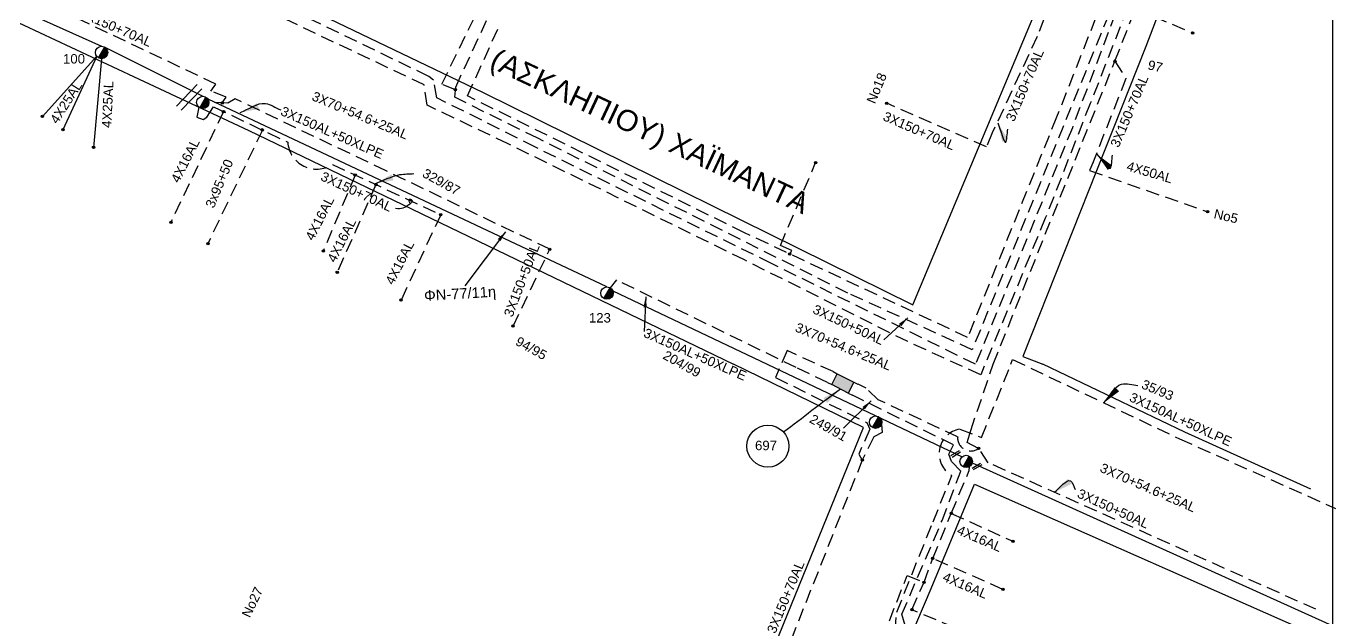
# Model space of a CAD drawing. Header units: millimetres. Extents: x 907 to 2022, y 699 to 1220.
# Drawn here: x 1777.2 to 1901.9, y 987.4 to 1043.7 of the extents above; entities that cross this region are included whole.
import ezdxf

# ---------------------------------------------------------------- set-up
doc = ezdxf.new("R2010")
doc.units = ezdxf.units.MM
doc.linetypes.add('DASHED', pattern=[19.05, 12.7, -6.35])
for name, color, linetype in [('Link Box 4 Διευθύνσεων', 7, 'Continuous'), ('Άγνωστα', 7, 'Continuous'), ('Εναέρια παροχή ΧΤ 4x25', 7, 'SYN_LINE'), ('Επιγραφές - Σχήματα', 7, 'Continuous'), ('Καλώδια ΧΤ   3x150+50AL', 7, 'DASHED'), ('Καλώδια ΧΤ   3x150+50CU', 7, 'DASHED'), ('Καλώδια ΧΤ   3x150+70AL', 7, 'DASHED'), ('Καλώδια ΧΤ   3x150AL+50XLPE', 7, 'DASHED'), ('Μηχανική τομή', 7, 'Continuous'), ('Στύλος ΦΜ', 7, 'Continuous'), ('Στύλος ΦΜ @ 1', 7, 'Continuous'), ('Συνδέσεις', 7, 'Continuous'), ('Συνεστραμμένα ΧΤ   3x70+54.6+25 AL', 7, 'SYN_LINE'), ('Τομή', 7, 'Continuous'), ('Υπόβαθρο ΔΕΗ', 7, 'Continuous'), ('Υπόγεια καλώδια Δικτύου ΧΤ και Παρ. ΧΤ - 3X150+70 AL', 7, 'DASHED'), ('Υπόγεια καλώδια Παροχών ΧΤ   4x16AL', 7, 'DASHED'), ('Υπόγεια καλώδια Παροχών ΧΤ   4x25', 7, 'DASHED'), ('Υπόγεια καλώδια Παροχών ΧΤ   4x50AL', 7, 'DASHED')]:
    doc.layers.add(name, color=color, linetype=linetype)
doc.styles.get("Standard").update_dxf_attribs({"font": 'arial.ttf'})
doc.linetypes.add('SYN_LINE', pattern='A,0.5,-0.0001,["/\\/\\/\\/",Standard,S=0.1,R=0,X=0,Y=-0.05],-0.25', length=0.7501)
doc.dimstyles.new('ISO-25', dxfattribs={"dimtxt": 2.5, "dimasz": 2.5, "dimexe": 1.25, "dimexo": 0.625, "dimtad": 1, "dimtxsty": 'Standard', "dimcen": 2.5, "dimadec": 0, "dimazin": 0, "dimtfac": 1, "dimtmove": 0, "dimatfit": 3, "dimfxl": 1, "dimarcsym": 0})
doc.dimstyles.get("Standard").update_dxf_attribs({"dimtxt": 0.18, "dimasz": 0.18, "dimexe": 0.18, "dimexo": 0.0625, "dimgap": 0.09, "dimtad": 0, "dimtih": 1, "dimtoh": 1, "dimdec": 4, "dimzin": 0, "dimdsep": 46, "dimtxsty": 'Standard', "dimcen": 0.09, "dimadec": 0, "dimazin": 0, "dimtfac": 1, "dimtdec": 4, "dimtofl": 0, "dimtmove": 0, "dimatfit": 3, "dimfxl": 1, "dimtolj": 1, "dimtzin": 0, "dimarcsym": 0})

# ---------------------------------------------------------------- blocks, each defined once
blk = doc.blocks.new('ΥΠΑΡΧΩΝ ΤΣΙΜΕΝΤΕΝΙΟΣ ΣΤΥΛΟΣ')
at = {"layer": 'Στύλος ΦΜ'}
blk.add_hatch(color=256, dxfattribs=at).paths.add_polyline_path([(-1.29, -2.28, 0.574793), (2.62, 0, 0.268822), (1.3, 2.27)])
blk.add_line((-1.29, -2.28), (1.3, 2.27), dxfattribs=at)
blk.add_circle((0, 0), 2.62, dxfattribs=at)
at = {"layer": 'Στύλος ΦΜ', "flags": 4}
for tag, p in [('ΑΡΙΘΜΟΣ', (-4.68, 8.05)), ('ΤΥΠΟΣ', (-4.91, 3.03))]:
    blk.add_attdef(tag, p, '', height=4, dxfattribs=at)
blk = doc.blocks.new('ΤΟΜΗ')
at = {"layer": 'Τομή', "ltscale": 40}
for p, q in [((-5.68, 0), (5.68, 0)), ((5.68, -2.33), (-5.68, -2.33))]:
    blk.add_line(p, q, dxfattribs=at)
blk = doc.blocks.new('LINK BOX 4 ΑΝΑΧΩΡΗΣΕΩΝ')
at = {"layer": 'Link Box 4 Διευθύνσεων', "ltscale": 40}
blk.add_hatch(color=256, dxfattribs=at).paths.add_polyline_path([(-3.54, 0), (-3.54, -4.67), (3.54, -4.67), (3.54, 0)])
for p, q in [((-3.54, 0), (-5.33, 0)), ((5.33, 0), (3.54, 0)), ((-3.54, -4.67), (-5.33, -4.67)), ((5.33, -4.67), (3.54, -4.67))]:
    blk.add_line(p, q, dxfattribs=at)
blk.add_lwpolyline([(-3.54, -4.67), (-3.54, 0), (3.54, 0), (3.54, -4.67)], close=True, dxfattribs=at)
blk = doc.blocks.new('_ΣΥΝΔΕΣΗ')
at = {"layer": 'Συνδέσεις', "linetype": 'SYN_LINE', "ltscale": 40}
blk.add_hatch(color=256, dxfattribs=at).paths.add_polyline_path([(0.5, -0.01, 1), (-0.5, -0.01, 1)])
at = {"layer": 'Συνδέσεις'}
blk.add_circle((0, -0.01), 0.5, dxfattribs=at)
blk = doc.blocks.new('ΜΗΧΑΝΙΚΗ ΤΟΜΗ')
at = {"layer": 'Μηχανική τομή', "ltscale": 40}
for p, q in [((-1.89, 0.78), (1.89, 0.78)), ((1.89, 0), (-1.89, 0))]:
    blk.add_line(p, q, dxfattribs=at)

msp = doc.modelspace()

# ---------------------------------------------------------------- linework, layer by layer
at = {"layer": 'Άγνωστα', "color": 62, "linetype": 'SYN_LINE', "ltscale": 10}
msp.add_lwpolyline([(1783.959, 1040.89), (1778.795, 1035.165)], dxfattribs=at)
at = {"layer": 'Άγνωστα', "color": 6, "linetype": 'DASHED', "ltscale": 0.1}
for points in [[(1799.739, 1033.857), (1794.542, 1023.059)], [(1849.942, 1022.067), (1850.14, 1022.396), (1849.049, 1022.869), (1852.403, 1030.763)]]:
    msp.add_lwpolyline(points, dxfattribs=at)
at = {"layer": 'Εναέρια παροχή ΧΤ 4x25', "color": 62, "ltscale": 10}
for points in [[(1783.959, 1040.89), (1780.75, 1033.899)], [(1784.428, 1040.657), (1783.656, 1032.217)]]:
    msp.add_lwpolyline(points, dxfattribs=at)
at = {"layer": 'Επιγραφές - Σχήματα'}
msp.add_lwpolyline([(918.43, 1208.801), (1901.6, 1208.801), (1901.6, 707.265), (918.43, 707.265)], close=True, dxfattribs=at)
msp.add_lwpolyline([(1813.803, 1026.878), (1813.739, 1027.016), (1813.704, 1027.12), (1813.693, 1027.196), (1813.701, 1027.246), (1813.724, 1027.275), (1813.757, 1027.287), (1813.796, 1027.286), (1813.836, 1027.276), (1813.873, 1027.261), (1813.906, 1027.242), (1813.934, 1027.219), (1813.956, 1027.193), (1813.972, 1027.163), (1813.981, 1027.131), (1813.982, 1027.096), (1813.975, 1027.059), (1813.959, 1027.021), (1813.933, 1026.98), (1813.898, 1026.937), (1813.854, 1026.892), (1813.8, 1026.843), (1813.735, 1026.791), (1813.661, 1026.735), (1813.577, 1026.675), (1813.482, 1026.611), (1813.375, 1026.548), (1813.255, 1026.488), (1813.12, 1026.437), (1812.97, 1026.399), (1812.801, 1026.379), (1812.614, 1026.381), (1812.406, 1026.41)], dxfattribs=at)
at = {"layer": 'Επιγραφές - Σχήματα', "color": 151, "linetype": 'DASHED', "ltscale": 0.1}
msp.add_lwpolyline([(1872.675, 983.607), (1861.567, 988.208), (1862.73, 990.828), (1863.554, 993.095), (1865.315, 997.38), (1867.024, 1001.45), (1867.042, 1001.82)], dxfattribs=at)
at = {"layer": 'Επιγραφές - Σχήματα', "linetype": 'Continuous'}
msp.add_circle((1847.861, 1003.785), 2, dxfattribs=at)
at = {"layer": 'Καλώδια ΧΤ   3x150+50AL', "color": 6, "ltscale": 0.1}
msp.add_lwpolyline([(1884.557, 1059.308), (1880.461, 1048.047), (1875.35, 1035.088), (1866.875, 1014.126), (1845.627, 1024.09), (1819.258, 1037.108), (1822.392, 1044.003)], dxfattribs=at)
at = {"layer": 'Καλώδια ΧΤ   3x150+50AL', "color": 133, "ltscale": 0.1}
for points in [[(1816.35, 1036.928), (1816.037, 1038.625), (1815.583, 1038.967), (1796.47, 1048.201), (1792.736, 1049.927), (1778.784, 1057.237), (1778.784, 1057.237), (1778.415, 1057.411)], [(1885.596, 1057.096), (1883.625, 1052.052), (1876.844, 1034.088), (1867.626, 1011.569), (1848.189, 1021.168), (1825.722, 1032.234), (1816.35, 1036.928)]]:
    msp.add_lwpolyline(points, dxfattribs=at)
at = {"layer": 'Καλώδια ΧΤ   3x150+50AL', "color": 156, "ltscale": 0.1}
for points in [[(1885.244, 1058.057), (1880.304, 1044.84), (1867.314, 1012.958), (1855.469, 1018.347), (1825.954, 1033.079), (1818.056, 1036.982), (1818.135, 1037.958), (1821.395, 1044.958)], [(1818.114, 1037.704), (1816.824, 1038.227), (1820.372, 1045.513)]]:
    msp.add_lwpolyline(points, dxfattribs=at)
at = {"layer": 'Καλώδια ΧΤ   3x150+50AL', "color": 27, "ltscale": 0.1}
msp.add_lwpolyline([(1886.488, 1055.759), (1885.769, 1055.441), (1884.18, 1050.787), (1878.543, 1036.39), (1874.272, 1025.479), (1868.119, 1010.568), (1861.181, 1013.727), (1845.621, 1021.506), (1823.137, 1032.545), (1815.419, 1036.225), (1815.127, 1038.173), (1793.69, 1048.295), (1792.533, 1047.873), (1780.369, 1053.669), (1780.369, 1053.669), (1780.369, 1053.669)], dxfattribs=at)
at = {"layer": 'Καλώδια ΧΤ   3x150+50AL', "color": 85, "ltscale": 0.1}
for points in [[(1900.033, 988.252), (1868.841, 1002.207), (1867.916, 1003.563), (1866.838, 1004.13), (1867.169, 1005.258), (1869.298, 1011.569), (1880.894, 1040.419), (1886.344, 1054.337), (1889.761, 1052.851), (1890.181, 1053.511), (1890.549, 1053.375)], [(1865.926, 1004.669), (1858.349, 1008.204), (1857.21, 1009.285), (1856.442, 1009.669)]]:
    msp.add_lwpolyline(points, dxfattribs=at)
at = {"layer": 'Καλώδια ΧΤ   3x150+50AL', "color": 173, "ltscale": 0.1}
msp.add_lwpolyline([(1823.603, 1015.204), (1827.093, 1022.515)], dxfattribs=at)
at = {"layer": 'Καλώδια ΧΤ   3x150+50AL', "color": 85, "ltscale": 0.1}
msp.add_arc((1867.17, 1004.566), 1.248, 175.27475, 306.7838, dxfattribs=at)
at = {"layer": 'Καλώδια ΧΤ   3x150+50CU', "color": 6, "ltscale": 0.1}
msp.add_lwpolyline([(1840.652, 937.059), (1844.746, 947.32), (1845.953, 949.051), (1851.626, 964.135), (1854.005, 970.348), (1856.779, 977.084), (1860.939, 986.724), (1860.61, 987.779), (1864.44, 996.692), (1866.219, 1001.407), (1865.34, 1002.331), (1865.079, 1003.014), (1865.525, 1003.902), (1855.907, 1008.631)], dxfattribs=at)
at = {"layer": 'Καλώδια ΧΤ   3x150+70AL', "color": 27, "ltscale": 0.1}
for points in [[(1854.06, 1010.878), (1849.679, 1012.876), (1848.576, 1010.318), (1857.282, 1006.019), (1857.564, 1005.386), (1856.505, 1003.022), (1856.843, 1002.461)], [(1858.67, 1005.859), (1858.753, 1005.07), (1857.956, 1004.655), (1856.843, 1002.461), (1847.968, 980.062)]]:
    msp.add_lwpolyline(points, dxfattribs=at)
at = {"layer": 'Καλώδια ΧΤ   3x150AL+50XLPE', "color": 173, "ltscale": 0.1}
msp.add_lwpolyline([(1827.093, 1022.515), (1811.517, 1029.978), (1797.148, 1036.829), (1796.434, 1036.418), (1794.648, 1036.495)], dxfattribs=at)
at = {"layer": 'Καλώδια ΧΤ   3x150AL+50XLPE', "color": 6, "ltscale": 0.1}
msp.add_lwpolyline([(1853.532, 1009.838), (1850.537, 1011.261), (1833.435, 1019.598), (1832.832, 1018.858)], dxfattribs=at)
at = {"layer": 'Καλώδια ΧΤ   3x150AL+50XLPE', "color": 133, "ltscale": 0.1}
for points in [[(1866.117, 1005.41), (1868.189, 1004.603), (1870.992, 1011.569), (1871.161, 1012.027), (1887.056, 1004.472), (1901.908, 997.846)], [(1839.732, 939.166), (1843.075, 947.058), (1844.4, 948.798), (1845.46, 950.954), (1850.196, 962.811), (1853.835, 971.717), (1859.975, 986.193), (1860.13, 987.982), (1863.578, 996.582), (1865.358, 1000.978)]]:
    msp.add_lwpolyline(points, dxfattribs=at)
at = {"layer": 'Καλώδια ΧΤ   3x150AL+50XLPE', "color": 151, "ltscale": 0.1}
msp.add_lwpolyline([(1839.501, 940.065), (1842.441, 947.306), (1843.389, 948.479), (1843.795, 949.697), (1844.608, 950.78), (1845.06, 951.276), (1851.613, 967.865), (1856.674, 980.069), (1861.104, 991.46), (1862.73, 990.828)], dxfattribs=at)
at = {"layer": 'Καλώδια ΧΤ   3x150AL+50XLPE', "color": 133, "ltscale": 0.1}
msp.add_arc((1866.56, 1003.053), 2.398, 100.66758, 239.9174, dxfattribs=at)
at = {"layer": 'Συνεστραμμένα ΧΤ   3x70+54.6+25 AL', "color": 62, "ltscale": 10}
for points in [[(1769.389, 1048.614), (1784.428, 1041.835)], [(1784.721, 1041.757), (1794.059, 1037.084)]]:
    msp.add_lwpolyline(points, dxfattribs=at)
at = {"layer": 'Συνεστραμμένα ΧΤ   3x70+54.6+25 AL', "color": 6, "ltscale": 10}
msp.add_lwpolyline([(1832.539, 1018.935), (1794.556, 1036.812)], dxfattribs=at)
at = {"layer": 'Συνεστραμμένα ΧΤ   3x70+54.6+25 AL', "color": 151, "ltscale": 10}
msp.add_lwpolyline([(1833.086, 1018.566), (1866.345, 1002.764)], dxfattribs=at)
at = {"layer": 'Συνεστραμμένα ΧΤ   3x70+54.6+25 AL', "color": 2, "ltscale": 10}
msp.add_lwpolyline([(1867.312, 1002.203), (1901.926, 986.556)], dxfattribs=at)
at = {"layer": 'Υπόβαθρο ΔΕΗ', "ltscale": 0.1}
for points in [[(1788.213, 1115.664), (1785.408, 1093.639), (1784.427, 1084.726), (1780.75, 1076.392), (1777.05, 1066.051), (1774.661, 1059.957), (1783.072, 1055.524), (1820.701, 1037.475), (1861.642, 1017.24), (1878.383, 1057.234), (1883.357, 1069.871), (1886.997, 1079.026), (1856.355, 1105.586), (1844.742, 1115.664)], [(1899.721, 1068.303), (1895.283, 1071.796), (1891.075, 1060.791), (1883.826, 1041.801), (1872.133, 1012.309), (1874.027, 1011.569)], [(1754.738, 1011.569), (1769.533, 1047.36), (1787.475, 1038.964), (1798.438, 1033.813), (1813.084, 1026.779), (1844.599, 1011.569)]]:
    msp.add_lwpolyline(points, dxfattribs=at)
at = {"layer": 'Υπόβαθρο ΔΕΗ'}
for points in [[(1754.738, 1011.569), (1748.785, 997.161), (1746.564, 991.52), (1775.057, 979.211), (1804.632, 966.627), (1820.901, 959.677), (1835.689, 953.247), (1844.713, 975.446), (1856.971, 1005.568), (1844.599, 1011.569)], [(1899.534, 999.676), (1887.559, 1005.107), (1874.027, 1011.569)], [(1897.855, 926.589), (1880.06, 933.88), (1846.483, 947.813), (1855.32, 971.235), (1863.401, 990.24), (1867.544, 1000.16), (1901.267, 985.252)]]:
    msp.add_lwpolyline(points, dxfattribs=at)
at = {"layer": 'Υπόγεια καλώδια Δικτύου ΧΤ και Παρ. ΧΤ - 3X150+70 AL', "color": 2, "ltscale": 0.1}
for points in [[(1893.814, 1070.075), (1891.37, 1075.249), (1887.647, 1078.35), (1882.151, 1063.915), (1876.218, 1049.742), (1873.499, 1042.768), (1869.221, 1033.594)], [(1869.221, 1033.594), (1868.674, 1032.279), (1859.174, 1036.412)]]:
    msp.add_lwpolyline(points, dxfattribs=at)
at = {"layer": 'Υπόγεια καλώδια Δικτύου ΧΤ και Παρ. ΧΤ - 3X150+70 AL', "color": 173, "ltscale": 0.1}
msp.add_lwpolyline([(1795.917, 1036.44), (1796.284, 1037.004), (1794.825, 1037.576), (1795.316, 1038.23), (1776.708, 1047.052)], dxfattribs=at)
at = {"layer": 'Υπόγεια καλώδια Δικτύου ΧΤ και Παρ. ΧΤ - 3X150+70 AL', "color": 85, "ltscale": 0.1}
msp.add_lwpolyline([(1880.894, 1040.419), (1881.945, 1038.777), (1878.795, 1030.752)], dxfattribs=at)
at = {"layer": 'Υπόγεια καλώδια Δικτύου ΧΤ και Παρ. ΧΤ - 3X150+70 AL', "color": 6, "ltscale": 0.1}
for points in [[(1793.67, 1036.053), (1793.479, 1035.093), (1794.083, 1034.864), (1794.442, 1035.093), (1795.078, 1036.087), (1802.145, 1032.706)], [(1806.404, 1030.589), (1816.708, 1025.807)]]:
    msp.add_lwpolyline(points, dxfattribs=at)
msp.add_arc((1804.905, 1032.915), 2.767, 184.32007, 302.81026, dxfattribs=at)
at = {"layer": 'Υπόγεια καλώδια Παροχών ΧΤ   4x16AL', "color": 6, "ltscale": 0.1}
for points in [[(1796.032, 1035.63), (1791.023, 1025.083)], [(1808.566, 1029.586), (1805.545, 1022.366)], [(1810.542, 1028.669), (1806.853, 1020.316)], [(1816.708, 1025.807), (1812.936, 1017.681)]]:
    msp.add_lwpolyline(points, dxfattribs=at)
at = {"layer": 'Υπόγεια καλώδια Παροχών ΧΤ   4x16AL', "color": 151, "ltscale": 0.1}
for points in [[(1865.315, 997.38), (1871.185, 994.731)], [(1870.229, 990.15), (1863.554, 993.095)]]:
    msp.add_lwpolyline(points, dxfattribs=at)
at = {"layer": 'Υπόγεια καλώδια Παροχών ΧΤ   4x25', "color": 85, "ltscale": 0.1}
msp.add_lwpolyline([(1882.846, 1045.404), (1888.293, 1043.113)], dxfattribs=at)
at = {"layer": 'Υπόγεια καλώδια Παροχών ΧΤ   4x50AL', "color": 85, "ltscale": 0.1}
msp.add_lwpolyline([(1878.816, 1030.805), (1878.485, 1030.017), (1889.725, 1026.083)], dxfattribs=at)

# ---------------------------------------------------------------- block references
at = {"layer": 'Link Box 4 Διευθύνσεων', "xscale": 0.2499999999999997, "yscale": 0.2499999999999997, "zscale": 0.2499999999999997, "rotation": 153.0689047964616}
msp.add_blockref('LINK BOX 4 ΑΝΑΧΩΡΗΣΕΩΝ', (1854.72, 1009.235), dxfattribs=at)
at = {"layer": 'Μηχανική τομή', "xscale": 0.2500000000000015, "yscale": 0.2500000000000015, "zscale": 0.2500000000000015, "rotation": 210.8644879468931}
for p in [(1865.695, 1003.118), (1867.707, 1001.925)]:
    msp.add_blockref('ΜΗΧΑΝΙΚΗ ΤΟΜΗ', p, dxfattribs=at)
at = {"layer": 'Στύλος ΦΜ @ 1', "ltscale": 40}
ref = msp.add_blockref('ΥΠΑΡΧΩΝ ΤΣΙΜΕΝΤΕΝΙΟΣ ΣΤΥΛΟΣ', (1784.428, 1041.246), dxfattribs=dict(at, xscale=0.2249999999999091, yscale=0.2249999999999091, zscale=0.2249999999999091))
ref.add_attrib('ΤΥΠΟΣ', '100', (1780.75, 1040.194), dxfattribs={"layer": 'Στύλος ΦΜ', "height": 0.9, "flags": 4})
at = {"layer": 'Στύλος ΦΜ @ 1', "ltscale": 40, "xscale": 0.2249999999999091, "yscale": 0.2249999999999091, "zscale": 0.2249999999999091}
for p in [(1794.059, 1036.495), (1858.118, 1006.064), (1866.736, 1002.324)]:
    msp.add_blockref('ΥΠΑΡΧΩΝ ΤΣΙΜΕΝΤΕΝΙΟΣ ΣΤΥΛΟΣ', p, dxfattribs=at)
at = {"layer": 'Στύλος ΦΜ @ 1', "ltscale": 40}
ref = msp.add_blockref('ΥΠΑΡΧΩΝ ΤΣΙΜΕΝΤΕΝΙΟΣ ΣΤΥΛΟΣ', (1832.539, 1018.347), dxfattribs=dict(at, xscale=0.2249999999999091, yscale=0.2249999999999091, zscale=0.2249999999999091))
ref.add_attrib('ΤΥΠΟΣ', '123', (1830.814, 1015.546), dxfattribs={"layer": 'Στύλος ΦΜ', "height": 0.9, "flags": 4})
at = {"layer": 'Συνδέσεις'}
for p, xscale, yscale, zscale in [((1888.294, 1043.116), 0.2249999999999091, 0.2249999999999091, 0.2249999999999091), ((1880.895, 1040.421), 0.2249999999999091, 0.2249999999999091, 0.2249999999999091), ((1818.114, 1037.704), 0.2249999999999091, 0.2249999999999091, 0.2249999999999091), ((1795.917, 1036.44), 0.2249999999999091, 0.2249999999999091, 0.2249999999999091), ((1859.175, 1036.415), 0.2249999999999091, 0.2249999999999091, 0.2249999999999091), ((1778.795, 1035.165), 0.2249999999999091, 0.2249999999999091, 0.2249999999999091), ((1796.032, 1035.63), 0.2249999999999091, 0.2249999999999091, 0.2249999999999091), ((1780.75, 1033.899), 0.2249999999999091, 0.2249999999999091, 0.2249999999999091), ((1799.721, 1033.886), 0.2249999999999091, 0.2249999999999091, 0.2249999999999091), ((1783.656, 1032.217), 0.2249999999999091, 0.2249999999999091, 0.2249999999999091), ((1852.403, 1030.763), 0.2249999999999091, 0.2249999999999091, 0.2249999999999091), ((1808.566, 1029.586), 0.2249999999999091, 0.2249999999999091, 0.2249999999999091), ((1810.542, 1028.669), 0.2249999999999091, 0.2249999999999091, 0.2249999999999091), ((1889.726, 1026.085), 0.2249999999999091, 0.2249999999999091, 0.2249999999999091), ((1791.023, 1025.083), 0.2249999999999091, 0.2249999999999091, 0.2249999999999091), ((1816.708, 1025.807), 0.2249999999999091, 0.2249999999999091, 0.2249999999999091), ((1794.542, 1023.059), 0.2249999999999091, 0.2249999999999091, 0.2249999999999091), ((1805.545, 1022.366), 0.2249999999999091, 0.2249999999999091, 0.2249999999999091), ((1827.093, 1022.515), 0.2249999999999091, 0.2249999999999091, 0.2249999999999091), ((1849.942, 1022.067), 0.2249999999999091, 0.2249999999999091, 0.2249999999999091), ((1806.853, 1020.316), 0.2249999999999091, 0.2249999999999091, 0.2249999999999091), ((1812.936, 1017.681), 0.2249999999999091, 0.2249999999999091, 0.2249999999999091), ((1823.603, 1015.204), 0.2249999999999091, 0.2249999999999091, 0.2249999999999091), ((1867.918, 1003.569), 0.2249999999999996, 0.2249999999999996, 0.2249999999999996), ((1856.844, 1002.467), 0.225, 0.225, 0.225), ((1865.316, 997.386), 0.225, 0.225, 0.225), ((1871.187, 994.737), 0.225, 0.225, 0.225), ((1863.555, 993.101), 0.225, 0.225, 0.225), ((1862.732, 990.834), 0.225, 0.225, 0.225), ((1870.23, 990.156), 0.225, 0.225, 0.225), ((1861.568, 988.213), 0.225, 0.225, 0.225)]:
    msp.add_blockref('_ΣΥΝΔΕΣΗ', p, dxfattribs=dict(at, xscale=xscale, yscale=yscale, zscale=zscale))
at = {"layer": 'Τομή', "xscale": 0.2499999999999998, "yscale": 0.2499999999999998, "zscale": 0.2499999999999998, "rotation": 226.2328604537335}
msp.add_blockref('ΤΟΜΗ', (1792.973, 1036.774), dxfattribs=at)

# ---------------------------------------------------------------- texts
at = {"layer": 'Εναέρια παροχή ΧΤ 4x25', "color": 7, "char_height": 0.9, "width": 84.18588, "attachment_point": 1}
for insert, rotation in [((1779.458, 1034.86), 57.37876), ((1784.443, 1034.091), 87.21548)]:
    msp.add_mtext('4X25AL', dxfattribs=dict(at, insert=insert, rotation=rotation))
at = {"layer": 'Επιγραφές - Σχήματα', "linetype": 'Continuous', "attachment_point": 1}
for s, insert, char_height, width, rotation in [('(ΑΣΚΛΗΠΙΟΥ) ΧΑΪΜΑΝΤΑ', (1822.091, 1041.69), 2, 34.78993, 334.86716), ('ΦΝ-77/11η', (1815.094, 1018.594), 1, 23.56556, 3.43843)]:
    msp.add_mtext(s, dxfattribs=dict(at, insert=insert, char_height=char_height, width=width, rotation=rotation))
at = {"layer": 'Επιγραφές - Σχήματα', "char_height": 0.9, "attachment_point": 1}
for s, insert, rotation in [('97', (1884.16, 1040.535), 347.07634), ('No18', (1857.221, 1036.641), 67.30457), ('3x95+50', (1794.273, 1026.711), 67.12894), ('329/87', (1815.315, 1030.26), 330.96105), ('No5', (1890.453, 1026.365), 347.07634), ('94/95', (1824.18, 1014.261), 330.96105), ('204/99', (1838.214, 1012.939), 330.96105)]:
    msp.add_mtext_dynamic_manual_height_columns(s, width=10.09091, gutter_width=12.5, heights=[0], dxfattribs=dict(at, insert=insert, rotation=rotation))
at = {"layer": 'Επιγραφές - Σχήματα', "char_height": 0.9, "width": 15, "attachment_point": 1}
for s, insert, rotation in [('35/93', (1883.692, 1010.159), 336.80688), ('249/91', (1852.173, 1006.878), 330.49883), ('No27', (1797.726, 987.767), 64.53611)]:
    msp.add_mtext(s, dxfattribs=dict(at, insert=insert, rotation=rotation))
at = {"layer": 'Επιγραφές - Σχήματα', "insert": (1846.632, 1004.295), "char_height": 0.9, "width": 15, "attachment_point": 1}
msp.add_mtext('697', dxfattribs=at)
at = {"layer": 'Καλώδια ΧΤ   3x150+50AL', "color": 7, "char_height": 0.9, "width": 84.18588, "attachment_point": 1}
for insert, rotation in [((1822.691, 1016.318), 68.95225), ((1852.419, 1017.303), 334.82553)]:
    msp.add_mtext('3X150+50AL', dxfattribs=dict(at, insert=insert, rotation=rotation))
at = {"layer": 'Καλώδια ΧΤ   3x150+50AL', "color": 7, "ltscale": 0.2, "insert": (1877.602, 999.763), "char_height": 0.9, "width": 15, "attachment_point": 1, "rotation": 335.51309}
msp.add_mtext('3X150+50AL', dxfattribs=at)
at = {"layer": 'Καλώδια ΧΤ   3x150+70AL', "color": 7, "ltscale": 0.2, "insert": (1847.737, 986.219), "char_height": 0.9, "width": 15, "attachment_point": 1, "rotation": 67.44842}
msp.add_mtext('3X150+70AL', dxfattribs=at)
at = {"layer": 'Καλώδια ΧΤ   3x150AL+50XLPE', "color": 7, "char_height": 0.9, "width": 13.92422, "attachment_point": 5, "rotation": 336.26176}
for insert in [(1806.378, 1033.618), (1840.934, 1012.513)]:
    msp.add_mtext('3X150AL+50XLPE', dxfattribs=dict(at, insert=insert))
at = {"layer": 'Καλώδια ΧΤ   3x150AL+50XLPE', "color": 7, "ltscale": 0.2, "insert": (1887.157, 1006.329), "char_height": 0.9, "width": 15, "attachment_point": 5, "rotation": 335.47401}
msp.add_mtext('3X150AL+50XLPE', dxfattribs=at)
at = {"layer": 'Συνεστραμμένα ΧΤ   3x70+54.6+25 AL', "color": 7, "char_height": 0.9, "width": 84.18588, "attachment_point": 1, "rotation": 337.22714}
for insert in [(1804.71, 1037.571), (1850.715, 1015.572)]:
    msp.add_mtext('3X70+54.6+25AL', dxfattribs=dict(at, insert=insert))
at = {"layer": 'Συνεστραμμένα ΧΤ   3x70+54.6+25 AL', "color": 7, "ltscale": 20, "insert": (1879.749, 1002.202), "char_height": 0.9, "width": 15, "attachment_point": 1, "rotation": 336.44804}
msp.add_mtext('3X70+54.6+25AL', dxfattribs=at)
at = {"layer": 'Υπόγεια καλώδια Δικτύου ΧΤ και Παρ. ΧΤ - 3X150+70 AL', "color": 7, "char_height": 0.9, "width": 84.18588, "attachment_point": 1}
for insert, rotation in [((1782.614, 1045.491), 336.53553), ((1870.465, 1034.949), 66.88506), ((1880.425, 1032.482), 66.88506), ((1859.088, 1035.66), 336.53553), ((1805.574, 1029.944), 335.21674)]:
    msp.add_mtext('3X150+70AL', dxfattribs=dict(at, insert=insert, rotation=rotation))
at = {"layer": 'Υπόγεια καλώδια Παροχών ΧΤ   4x16AL', "color": 7, "char_height": 0.9, "width": 84.18588, "attachment_point": 1, "rotation": 63.05122}
for insert in [(1790.973, 1029.167), (1803.773, 1023.674), (1805.862, 1021.587), (1811.392, 1019.463)]:
    msp.add_mtext('4X16AL', dxfattribs=dict(at, insert=insert))
at = {"layer": 'Υπόγεια καλώδια Παροχών ΧΤ   4x16AL', "color": 7, "ltscale": 0.2, "char_height": 0.9, "width": 15, "attachment_point": 1, "rotation": 336.82015}
for insert in [(1866.128, 996.276), (1864.77, 991.826)]:
    msp.add_mtext('4X16AL', dxfattribs=dict(at, insert=insert))
at = {"layer": 'Υπόγεια καλώδια Παροχών ΧΤ   4x50AL', "color": 7, "insert": (1882.192, 1030.911), "char_height": 0.9, "width": 84.18588, "attachment_point": 1, "rotation": 343.61874}
msp.add_mtext('4X50AL', dxfattribs=at)

# ---------------------------------------------------------------- leaders
at = {"layer": 'Επιγραφές - Σχήματα', "path_type": 1}
for points, dimstyle, override in [([(1797.632, 1035.535), (1800.021, 1036.4), (1801.48, 1035.775)], 'ISO-25', {"dimasz": 1.8, "dimgap": 0.625, "dimtad": 0}), ([(1869.745, 1034.54), (1870.503, 1032.706), (1870.701, 1033.955)], 'ISO-25', {"dimasz": 1.8, "dimtad": 0}), ([(1879.176, 1031.562), (1880.463, 1030.239), (1880.661, 1031.488)], 'ISO-25', {"dimasz": 1.8, "dimtad": 0}), ([(1810.435, 1028.753), (1812.824, 1029.619), (1814.163, 1029.724)], 'ISO-25', {"dimasz": 1.8, "dimgap": 0.625, "dimtad": 0}), ([(1854.757, 1009.207), (1849.357, 1005.113)], 'Standard', {"dimasz": 1.8, "dimgap": 0.09, "dimtad": 0}), ([(1879.841, 1007.901), (1881.536, 1009.677), (1883.091, 1009.555)], 'ISO-25', {"dimasz": 1.8, "dimtad": 0}), ([(1875.139, 999.389), (1876.665, 1000.48), (1877.123, 999.652)], 'ISO-25', {"dimasz": 1.8, "dimtad": 0})]:
    msp.add_leader(points, dimstyle=dimstyle, override=override, dxfattribs=at)
at = {"layer": 'Επιγραφές - Σχήματα', "ltscale": 40}
for points in [[(1822.868, 1024.186), (1819.009, 1019.043)], [(1836.225, 1017.995), (1836.067, 1014.68)], [(1861.19, 1015.994), (1858.885, 1013.885)], [(1857.688, 1008.093), (1855.042, 1005.501)]]:
    msp.add_leader(points, dimstyle='ISO-25', override={"dimasz": 1, "dimtad": 0}, dxfattribs=at)

doc.saveas('drawing.dxf')
